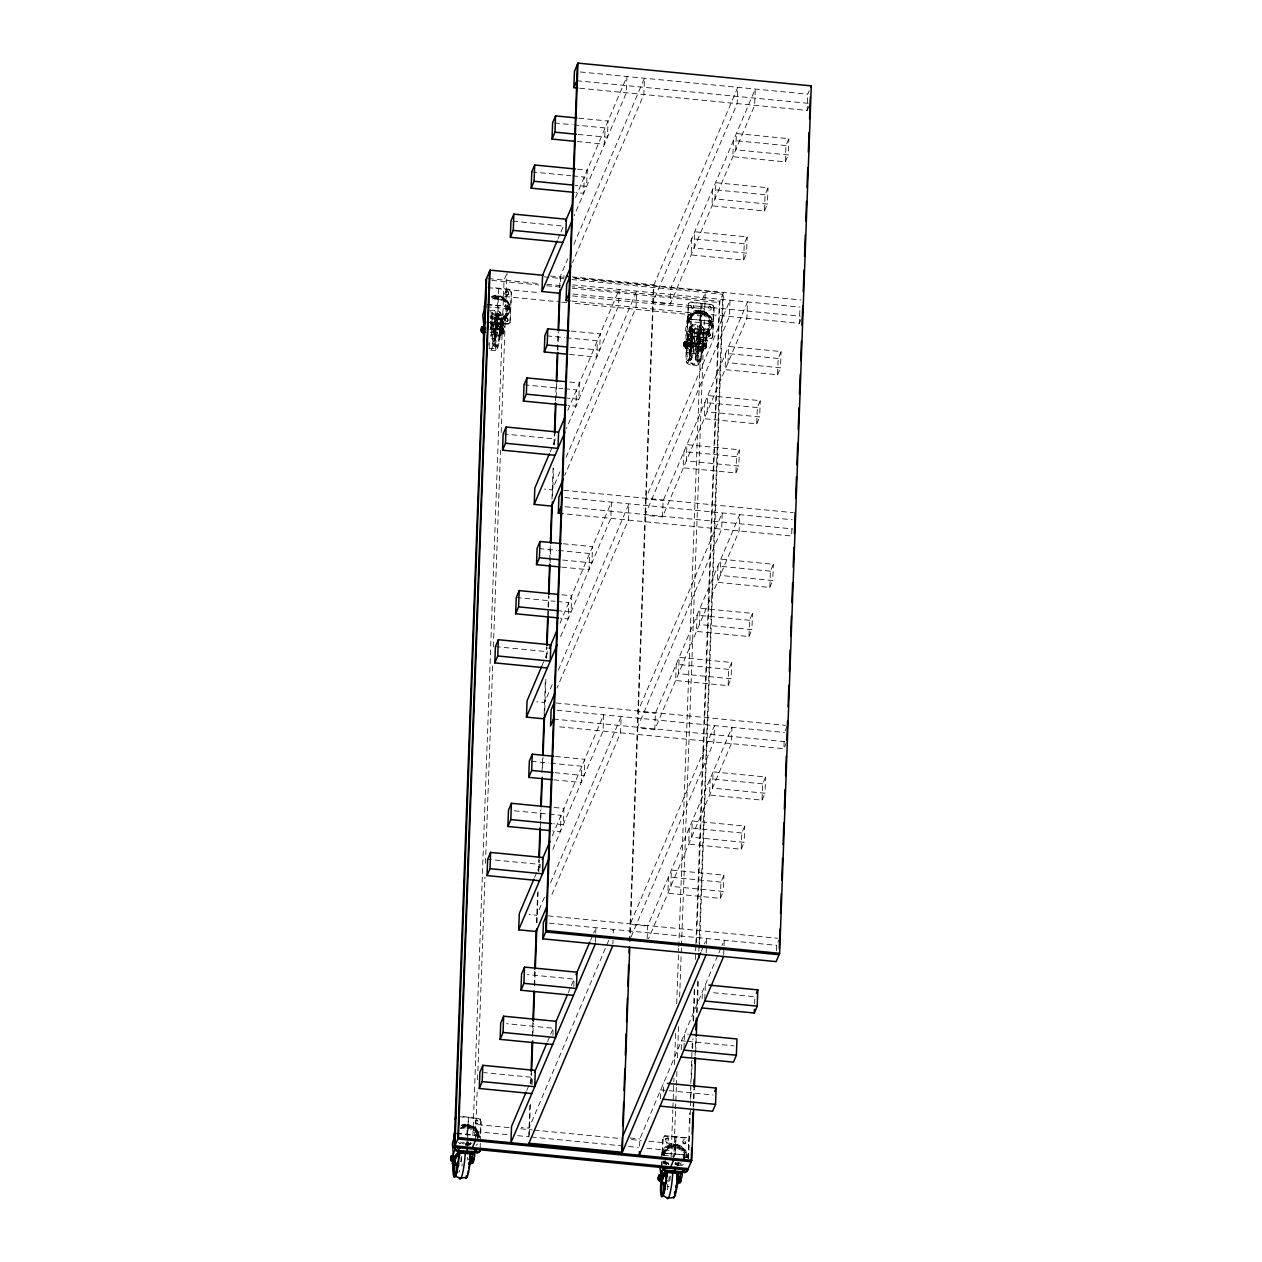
<?xml version="1.0" encoding="UTF-8"?>
<svg xmlns="http://www.w3.org/2000/svg" width="1262" height="1262" viewBox="0 0 1262 1262"><rect width="100%" height="100%" fill="white"/><g stroke="black" fill="none" stroke-linecap="round" stroke-linejoin="round"><path stroke-width="0.75" stroke-dasharray="5 3.75" d="M686.654 346.356C696.766 362.557 692.396 322.125 686.67 345.678M683.894 346.671C681.906 341.087 689.099 339.084 686.007 347.05C680.407 347.965 686.481 338.989 686.291 344.936M500.982 332.379C498.269 328.152 510.605 312.455 502.733 318.45A11.973 10.853 23 0 1 496.771 319.333L496.597 319.318A11.973 10.853 23 0 1 490.76 317.267M501.519 330.06L501.314 332.332M503.317 332.6L503.869 329.887M503.364 329.556L503.017 333.263L503.948 330.297M686.134 345.977L686.181 342.775M686.433 343.09L686.007 347.05L683.83 346.498M703.47 347.113C700.757 342.948 713.125 327.095 705.237 333.184A11.973 10.853 23 0 1 699.274 334.083L699.101 334.067A11.973 10.853 23 0 1 693.248 332.016L690.314 330.108M705.805 347.35L705.931 344.305L706.404 345.157M705.868 344.305C703.912 348.17 707.714 348.691 706.436 345.047M462.05 1166.167L462.129 1163.864M489.041 342.633A20.034 2.776 -84.4 0 0 491.454 349.322L492.038 347.965A20.034 2.776 -84.4 0 0 495.65 324.192L495.777 320.99A20.034 2.776 -84.4 0 0 493.363 311.383L492.795 312.739A20.034 2.776 -84.4 0 0 490.555 322.883M466.451 1145.17L466.577 1141.794M466.83 1135.011L467.524 1124.395L473.439 1126.367L476.736 1129.238L479.639 1137.314A5.001 2.003 2.1 0 0 478.33 1136.179L474.402 1130.137A11.973 10.853 23 0 0 466.908 1126.824M492.401 298.92A10.695 9.702 23 0 1 507.403 305.546A10.695 9.702 23 0 1 498.837 317.756L496.55 318.576L496.518 324.113M497.591 296.933L497.196 299.141A10.695 9.702 23 0 0 491.786 299.93M467.255 1144.334L467.445 1138.371M467.571 1134.822L468.439 1117.059L467.603 1140.012M467.319 1147.663L467.539 1141.936M500.714 331.859L500.762 335.597L504.895 325.091L490.839 323.561M500.714 333.641L501.314 328.404L503.333 328.609L503.128 334.209C498.174 333.483 504.642 334.919 503.38 331.685M501.393 332.348L501.109 334.02L501.314 328.404L501.266 329.492L491.502 328.53M472.856 1135.784L504.059 280.132L506.267 274.942M502.733 333.846L503.333 328.609L503.806 333.152M500.762 335.597C496.266 337.38 510.526 314.632 503.506 316.951A10.695 9.702 23 0 1 491.423 316.762M508.57 294.772C508.286 282.704 502.055 301.366 508.886 293.794M475.348 1140.674L477.21 1089.532M477.572 1079.688L484.971 877.09M485.476 863.318L492.716 664.648M493.363 646.949L500.541 450.25M501.188 432.55L506.993 273.223M507.766 319.538C506.299 314.759 502.244 322.252 506.646 321.936C510.463 320.374 505.715 314.695 504.674 319.239M480.128 1148.215L480.317 1142.993M480.38 1141.258L480.459 1118.921L463.075 1116.539M456.497 1133.686L480.57 1136.037L481.279 1121.618M528.715 1136.541L529.866 1105.07M530.655 1083.443L531.018 1073.599M532.375 1036.228L532.88 1022.457M534.252 985.086L534.82 969.358M536.524 922.49L537.612 892.644M538.401 871.001L538.842 859.201M540.278 819.858L540.641 810.03M541.997 772.644L542.565 756.916M544.143 713.645L545.373 680.202M546.162 658.559L546.588 646.759M547.74 615.288L548.449 595.617M549.743 560.218L550.327 544.474M551.967 499.231L553.119 467.76M553.986 444.161L554.333 434.333M555.564 400.89L556.211 383.191M557.425 349.748L558.072 332.048M559.681 287.815L560.076 276.962L567.742 258.899M529.235 1135.327L530.466 1101.884M531.113 1084.184L531.539 1072.369M532.974 1033.042L533.337 1023.198M534.694 985.827L535.277 970.099M536.997 922.885L538.211 889.442M538.858 871.742L539.284 859.943M540.515 826.5L541.161 808.8M542.66 767.485L543.023 757.657M544.742 710.443L545.957 677M546.683 657.344L547.045 647.501M548.181 616.03L548.907 596.358M550.122 562.915L550.768 545.216M552.567 496.045L553.561 468.502M554.428 444.902L554.854 433.103M556.148 397.688L556.652 383.916M557.867 350.489L558.514 332.774M560.391 281.631L560.596 275.731L564.493 276.11M532.107 1084.563L532.375 1077.338L483.772 1072.59M540.01 868.067L540.136 864.438L487.637 859.327M552.961 1035.455L553.213 1028.214L506.551 1023.671M573.8 986.348L574.068 979.107L527.406 974.564M595.364 942.162L595.632 934.921M595.696 933.123L595.885 927.696L593.597 933.123M612.859 943.866L613.001 940.253M613.253 933.028L613.395 929.416L611.849 933.028M629.517 941.089L653.4 286.08L737.765 87.33L737.182 103.594L652.817 302.344L670.311 304.047L754.676 105.298L755.26 89.034L670.911 287.783L670.311 304.047M629.959 941.831L653.921 284.849L572.27 276.883M639.597 1146.196L639.85 1138.971L718.078 954.687M647.154 938.739L647.627 926.087L731.976 727.338L731.392 743.602L648.558 938.739M654.789 729.641L655.372 713.377L739.737 514.628L739.153 530.892L654.789 729.641L637.294 727.937L721.643 529.188L722.243 512.924L637.878 711.673L655.372 713.377M662.55 516.931L663.134 500.667L747.498 301.933L746.915 318.198L662.55 516.931L645.04 515.227L729.404 316.478L730.004 300.214L645.639 498.963L663.134 500.667M686.102 342.775L686.212 341.434C683.657 355.427 688.658 345.804 691.592 338.579L706.073 339.983C695.756 364.024 710.68 340.961 707.903 331.811M688.279 304.994L687.269 332.837L688.09 335.534L710.837 338.437L712.699 337.206L711.973 338.374L687.869 336.023L687.064 333.326L688.421 304M660.373 1098.902L660.704 1089.863L713.204 1094.99M663.307 1091.993L663.638 1082.954M661.667 1167.003L661.856 1161.781M662.171 1153.089L688.311 1155.124L662.171 1153.089L662.692 1139.16L664.538 1135.721L686.702 1137.693L688.453 1139.271L688.61 1141.684M661.935 1164.779L662.061 1161.292M662.376 1152.6L663.386 1136.825M691.008 306.556C694.242 312.077 694.463 301.05 690.85 305.893M702.256 349.874C689.667 355.979 703.502 323.293 697.46 352.918A15.633 2.161 -84.4 0 0 699.337 360.396L699.779 359.339A15.633 2.161 -84.4 0 0 702.603 340.803L702.697 338.295A15.633 2.161 -84.4 0 0 700.82 330.818L700.378 331.874A15.633 2.161 -84.4 0 0 697.555 350.41L697.066 351.609A6.61 0.915 -84.4 0 1 696.277 348.438L696.308 347.381A6.61 0.915 -84.4 0 1 697.507 339.525L697.697 339.084A6.61 0.915 -84.4 0 1 698.485 342.254L698.454 343.311A6.61 0.915 -84.4 0 1 697.255 351.151L697.066 351.609M698.154 338.942L698.265 335.739A20.034 2.776 -84.4 0 0 695.867 326.132L695.283 327.489A20.034 2.776 -84.4 0 0 691.671 351.262L691.56 354.464A20.034 2.776 -84.4 0 0 693.958 364.071L694.526 362.715A20.034 2.776 -84.4 0 0 698.154 338.942L698.754 340.456M700.079 311.682L699.7 313.891A10.695 9.702 23 0 0 692.743 315.516C686.544 321.069 685.392 331.007 687.522 338.689L686.717 348.722M702.098 350.11L702.981 340.204C707.319 334.02 712.099 323.561 706.468 316.857A10.695 9.702 23 0 0 699.779 313.891L700.173 311.682M671.1 1157.112L672.82 1109.897M672.898 1107.926L673.971 1078.426M674.476 1064.655L675.691 1031.212M676.7 1003.684L678.704 948.598M678.782 946.642L702.382 299.488L705.316 292.579L681.496 945.632M705.837 347.224C706.688 350.189 700.536 347.697 705.616 348.959L706.215 343.721L703.802 343.154L703.25 350.347M673.671 1160.03L675.47 1110.86M675.533 1108.888L675.754 1102.988M675.817 1101.032L676.322 1087.26M676.4 1085.288L676.905 1071.517M677.41 1057.745L678.546 1026.274M679.634 996.775L681.417 947.604M703.896 347.097L703.597 348.769L703.802 343.154L703.423 346.214M675.107 1154.399L675.975 1136.652L675.344 1153.862M705.237 348.596L705.821 343.359L706.357 347.886M675.848 1164.511L675.927 1162.207M706.483 340.235L706.799 331.133L702.981 340.204M706.673 344.573L705.852 347.539M681.212 1049.795L681.543 1040.756L685.44 1041.134M711.2 307.644C706.247 302.801 710.017 314.617 711.421 307.407M683.957 1048.296L684.477 1033.846L688.374 1034.225M710.206 335.424C708.297 327.268 705.663 341.071 710.411 334.935C708.802 327.663 705.758 338.374 710.096 335.913M711.169 309.032C710.033 300.324 706.389 313.481 711.058 309.521M682.9 1141.936C687.964 1147.41 683.547 1134.317 682.884 1143.151C687.758 1147.016 685.534 1135.122 682.742 1141.274M714.197 307.518L712.494 337.695M688.09 1158.232L689.73 1112.989M690.235 1099.218L690.74 1085.446M690.803 1083.474L692.033 1050.047M692.097 1048.075L692.396 1040.203M693.106 1020.532L694.258 989.061M695.33 959.562L695.835 945.79M695.898 943.818L719.293 302.58L723.394 292.91L571.749 278.097M688.184 1158.611L688.815 1141.195M688.595 1158.816L689.462 1135.216M689.888 1123.401L690.456 1107.673M690.535 1105.701L691.182 1088.002M691.544 1078.174L692.191 1060.459M692.617 1048.659L692.98 1038.831M693.627 1021.116L694.763 989.645M696.498 942.446L719.876 301.192L572.112 286.774M693.185 1106.664L693.39 1100.764M693.469 1098.792L693.832 1088.964M695.047 1055.521L695.693 1037.821M696.624 1012.25L697.776 980.779M698.848 951.28L699.069 945.364M699.132 943.408L722.81 294.298L571.844 279.549M693.69 1107.247L694.415 1087.576M695.709 1052.177L696.198 1038.405M697.145 1012.834L698.28 981.363M699.511 947.92L723.394 292.91M702.129 998.873L702.398 991.648M706.184 952.984L706.452 945.743M706.515 943.944L706.72 938.518L704.417 943.944M704.795 999.188L705.316 984.739L709.212 985.117M720.965 882.106L668.466 876.98L667.866 893.244L720.365 898.37L720.965 882.106L723.899 875.197L671.4 870.07L670.8 886.334L723.3 891.461L723.899 875.197M728.726 669.396L676.227 664.269L675.627 680.533L728.127 685.66L728.726 669.396L731.66 662.487L679.161 657.36L678.562 673.624L731.061 678.751L731.66 662.487M736.487 456.686L683.988 451.559L683.389 467.823L735.888 472.95L736.487 456.686L739.406 449.777L686.922 444.65L686.323 460.914L738.822 466.041L739.406 449.777M744.249 243.803L691.75 238.676L691.15 254.94L743.649 260.067L744.249 243.803L747.183 236.893L694.684 231.766L694.084 248.03L746.583 253.157L747.183 236.893M723.694 954.687L723.946 947.462M724.025 945.648L724.214 940.222L721.911 945.648M741.804 832.983L689.304 827.856L688.721 844.136L741.22 849.247L741.804 832.983L744.738 826.089L692.239 820.963L691.655 837.227L744.154 842.353L744.738 826.089M749.565 620.289L697.066 615.162L696.482 631.426L748.981 636.553L749.565 620.289L752.499 613.379L700 608.252L699.416 624.516L751.9 629.643L752.499 613.379M757.326 407.579L704.827 402.452L704.243 418.716L756.727 423.843L757.326 407.579L760.26 400.669L707.761 395.542L707.162 411.806L759.661 416.933L760.26 400.669M765.087 194.695L712.604 189.568L712.005 205.832L764.504 210.959L765.087 194.695L768.022 187.786L715.522 182.659L714.939 198.923L767.438 204.05L768.022 187.786M754.629 1004L754.881 996.759L712.115 992.595M762.658 783.876L710.159 778.749L709.559 795.013L762.059 800.14L762.658 783.876L765.592 776.966L713.093 771.855L712.494 788.119L764.993 793.23L765.592 776.966M770.419 571.165L717.92 566.054L717.321 582.318L769.82 587.429L770.419 571.165L773.338 564.272L720.854 559.145L720.255 575.409L772.754 580.536L773.338 564.272M778.181 358.471L725.682 353.344L725.082 369.608L777.581 374.735L778.181 358.471L781.099 351.562L728.616 346.435L728.016 362.699L780.515 367.826L781.099 351.562M785.942 145.572L733.443 140.461L732.843 156.725L785.343 161.851L785.942 145.572L788.876 138.678L736.377 133.551L735.778 149.815L788.277 154.942L788.876 138.678M776.509 950.775L776.714 945.348L778.906 940.174M784.144 741.504L783.891 748.729L556.447 726.533M791.905 528.794L791.637 536.019L562.253 513.634M571.97 301.113L799.398 323.324L799.934 308.859M579.731 88.23L807.175 110.425L807.759 94.161L809.226 90.706M477.194 1139.428L477.288 1135.579M683.405 1159.242L683.184 1153.768L681.086 1150.534M684.714 1159.005L684.446 1153.263L681.922 1149.714M500.982 331.953L501.424 329.35L489.688 328.215M501.503 329.713L503.932 330.723L503.727 332.569M685.613 344.889L686.212 339.762L690.488 329.808A15.633 2.161 -84.4 0 1 692.365 337.285L692.27 339.793A15.633 2.161 -84.4 0 1 689.446 358.329L688.989 359.386A15.633 2.161 -84.4 0 1 687.127 351.909L687.222 349.4A15.633 2.161 -84.4 0 1 690.03 330.865M685.897 344.983L686.023 343.548M703.486 346.703L703.549 345.741M704.007 344.463L703.802 347.082M705.868 346.435L705.742 347.634M704.149 344.936L706.436 345.472L706.136 347.523M501.535 331.449L501.613 330.076L489.798 329.335M507.576 306.729L507.561 306.903A9.717 8.802 23 0 1 499.153 314.901C495.792 313.844 498.995 321.605 494.799 319.396A12.951 11.737 23 0 1 490.65 317.645M471.909 1143.056A9.717 8.802 23 0 1 468.723 1143.751L467.24 1143.703L467.066 1145.249M710.064 321.479L710.049 321.652A9.717 8.802 23 0 1 701.64 329.65C698.28 328.593 701.498 336.355 697.287 334.13A12.951 11.737 23 0 1 686.922 321.605L686.938 321.132A12.951 11.737 23 0 1 698.154 310.689L702.082 311.083A12.951 11.737 23 0 1 712.462 323.624L712.431 324.097A12.951 11.737 23 0 1 701.23 334.525L699.258 334.446M508.933 313.307C513.997 303.274 501.819 291.869 491.896 296.381M468.407 1159.731L468.486 1158.91M486.264 306.792L510.053 308.938M490.602 318.75L490.602 316.857M505.636 292.847L505.952 291.869M507.923 320.201L507.608 321.163M689.888 332.3C696.845 324.776 690.456 343.39 690.204 331.322M693.895 307.344C687.711 311.824 694.4 298.163 693.784 307.833M692.933 333.736L691.276 334.493L690.046 332.947M705.915 345.993L706.326 344.337M665.453 1139.586C672.409 1132.061 666.02 1150.676 665.768 1138.608M712.841 336.828L713.393 304.82L690.63 301.918L688.563 303.621L690.424 302.407L711.894 304.505L713.929 306.997M491.123 330.991L502.797 332.442L504.185 329.824M504.311 316.431L500.493 325.454L499.594 335.361M684.809 341.639L684.146 346.687A8.566 7.761 23 0 1 683.767 344.684L683.815 343.343A8.566 7.761 23 0 1 684.351 341.434L686.607 341.813M503.538 330.439L503.901 330.108M499.878 334.84C504.768 324.744 492.022 321.274 494.594 333.941C501.124 342.665 498.443 329.761 500.478 326.937M702.382 349.59L702.981 341.686L698.533 340.062M684.114 342.049L683.752 345.078L705.284 347.192L706.546 344.684M475.317 1121.208C473.644 1126.919 481.627 1123.18 477.541 1120.057C472.146 1121.066 480.081 1119.315 478.14 1123.622M475.522 1120.719L475.884 1123.495L478.345 1123.133M500.493 325.454C504.832 319.27 509.611 308.827 503.98 302.107M501.314 326.732C505.825 319.98 511.504 308.354 504.832 301.287A11.973 10.853 23 0 0 497.323 297.974M688.721 317.819L685.282 329.792L686.212 339.762M703.802 341.466C708.329 334.714 713.992 323.104 707.319 316.036A11.973 10.853 23 0 0 699.826 312.724M661.288 1156.718L663.339 1151.496M711.437 328.041C718.457 314.001 694.305 302.501 687.932 317.172M486.675 322.078L508.144 324.176L509.99 322.962L511.504 293.257L509.391 289.755M509.99 322.962L511.362 290.844L509.596 289.266L491.707 287.515M688.216 304.489L688.768 303.132M498.664 288.698L497.607 322.646M506.409 289.487L503.475 296.396L559.855 301.902M495.572 316.983L495.161 317.961A14.371 1.988 -84.4 0 0 492.559 335.014L492.48 337.317A14.371 1.988 -84.4 0 0 494.199 344.21L494.609 343.232A14.371 1.988 -84.4 0 0 497.212 326.164L497.291 323.877A14.371 1.988 -84.4 0 0 495.572 316.983L496.25 315.863A15.633 2.161 -84.4 0 1 498.111 323.356L498.033 325.848A15.633 2.161 -84.4 0 1 495.209 344.384L494.751 345.457A15.633 2.161 -84.4 0 1 492.89 337.964L492.969 335.471A15.633 2.161 -84.4 0 1 495.792 316.92L496.25 315.863M496.692 319.333L499.026 318.939A11.973 10.853 23 0 0 508.87 306.193A11.973 10.853 23 0 0 493.694 297.217M494.562 336.859L494.767 336.402A6.61 0.915 -84.4 0 0 495.95 328.562L495.998 327.505A6.61 0.915 -84.4 0 0 495.193 324.334L495.004 324.776A6.61 0.915 -84.4 0 0 493.821 332.632L493.773 333.689A6.61 0.915 -84.4 0 0 494.562 336.859L495.998 332.647L496.155 325.438M503.98 319.728L507.15 312.25M507.813 320.674C502.954 324.113 506.425 314.128 508.318 312.755M488.915 348.28L496.471 348.833L497.843 347.429A18.788 2.603 -84.4 0 0 501.235 325.139L501.345 322.141A18.788 2.603 -84.4 0 0 499.089 313.134L498.553 314.412A18.788 2.603 -84.4 0 0 495.161 336.702L495.051 339.699A18.788 2.603 -84.4 0 0 497.307 348.706L495.461 350.41L489.467 350.189M557.914 239.117L560.218 233.707M560.991 231.892L563.294 226.482M575.551 197.566L626.946 76.509L626.346 92.773L574.194 215.644M573.879 244.449L644.44 78.228L643.841 94.492L572.522 262.512M550.153 452.001L552.456 446.59M553.213 444.776L555.517 439.365M567.79 410.45L619.169 289.392L618.585 305.672L566.433 428.528M559.981 471.783L552.314 489.845L544.537 489.088M566.117 457.333L636.679 291.112L636.08 307.376L564.761 475.395M541.619 666.525L544.695 659.3M545.468 657.486L547.755 652.06M560.028 623.16L611.423 502.102L610.824 518.366L560.202 637.61M688.926 320.627L689.888 318.339M690.014 326.748L689.478 328.025A18.788 2.603 -84.4 0 0 686.086 350.315L685.976 353.313A18.788 2.603 -84.4 0 0 688.232 362.32L688.768 361.042A18.788 2.603 -84.4 0 0 692.16 338.752L692.27 335.755A18.788 2.603 -84.4 0 0 690.014 326.748C692.586 323.246 701.846 323.987 703.328 328.325M687.522 338.689L691.355 329.666L692.27 330.36M692.759 338.595L692.57 339.052A6.61 0.915 -84.4 0 0 691.371 346.892L691.339 347.949A6.61 0.915 -84.4 0 0 692.128 351.12L692.317 350.678A6.61 0.915 -84.4 0 0 693.516 342.822L693.548 341.765A6.61 0.915 -84.4 0 0 692.759 338.595L691.197 343.69L691.292 350.126M698.06 331.732L697.649 332.711A14.371 1.988 -84.4 0 0 695.062 349.763L694.968 352.066A14.371 1.988 -84.4 0 0 696.687 358.944L697.113 357.982A14.371 1.988 -84.4 0 0 699.7 340.914L699.779 338.626A14.371 1.988 -84.4 0 0 698.06 331.732L698.738 330.612A15.633 2.161 -84.4 0 1 700.615 338.09L700.52 340.598A15.633 2.161 -84.4 0 1 697.697 359.134L697.255 360.191A15.633 2.161 -84.4 0 1 695.378 352.713L695.472 350.205A15.633 2.161 -84.4 0 1 698.296 331.669L698.738 330.612M699.18 334.083L699.416 332.474L697.507 332.127M552.22 684.493L544.553 702.555L536.776 701.798M558.356 670.043L628.918 503.822L628.318 520.086L556.999 688.105M699.006 338.863L700.363 310.326L700.82 311.824L702.287 312.061A9.717 8.802 23 0 1 710.064 321.652L711.263 322.078A5.001 2.003 2.1 0 1 712.431 323.845L686.938 321.368A5.001 2.003 2.1 0 1 689.462 319.949L690.929 319.775A9.717 8.802 23 0 1 699.337 311.777L700.82 311.824M691.071 359.591L691.529 358.534A15.633 2.161 -84.4 0 0 694.352 339.983L694.447 337.49A15.633 2.161 -84.4 0 0 692.57 329.997L692.112 331.07A15.633 2.161 -84.4 0 0 689.304 349.606L689.21 352.098A15.633 2.161 -84.4 0 0 691.071 359.591L692.175 357.493A14.371 1.988 -84.4 0 0 694.763 340.44L694.841 338.137A14.371 1.988 -84.4 0 0 693.122 331.243L692.712 332.221A14.371 1.988 -84.4 0 0 690.125 349.29L690.03 351.577A14.371 1.988 -84.4 0 0 691.75 358.471M706.468 334.477L709.654 327M707.509 335.298L710.822 327.505M686.481 361.878C688.121 366.327 698.911 367.621 700.347 362.178A18.788 2.603 -84.4 0 0 703.739 339.888M743.649 260.067L746.583 253.157M764.504 210.959L767.438 204.05M785.343 161.851L788.277 154.942M807.175 110.425L809.368 105.251M534.631 877.421L536.934 871.995M537.707 870.196L540.767 862.971M552.267 835.87L603.662 714.813L603.062 731.077L552.44 850.32M544.458 897.203L536.792 915.265L529.015 914.508M550.595 882.737L621.156 716.516L620.557 732.78L550.768 897.203M735.888 472.95L738.822 466.041M756.727 423.843L759.661 416.933M777.581 374.735L780.515 367.826M799.398 323.324L801.607 318.134M477.762 1137.914A10.695 9.702 23 0 0 469.464 1125.483L466.214 1125.168A10.695 9.702 23 0 0 461.151 1126.729A11.973 10.853 23 0 1 467.161 1125.783L466.766 1127.991A10.695 9.702 23 0 0 461.371 1128.78M468.675 1141.984L468.139 1143.262A18.788 2.603 -84.4 0 0 467.587 1145.028M468.076 1145.486L468.549 1144.382A16.264 2.256 -84.4 0 1 470.063 1144.76M459.037 1172.082L459.242 1171.593A14.371 1.988 -84.4 0 0 459.668 1170.237M526.869 1090.305L529.172 1084.894M529.93 1083.08L533.006 1075.855M547.582 1041.529L549.869 1036.102M550.642 1034.304L553.702 1027.079M568.279 992.737L570.582 987.326M571.355 985.512L574.415 978.287M590.521 940.348L592.824 934.921M608.789 940.253L529.03 1128.149L521.253 1127.392M728.127 685.66L731.061 678.751M748.981 636.553L751.9 629.643M769.82 587.429L772.754 580.536M631.063 937.035L713.882 741.898L714.481 725.634L630.117 924.383L647.627 926.087M785.216 730.745L787.409 725.555M720.365 898.37L723.3 891.461M741.22 849.247L744.154 842.353M762.059 800.14L764.993 793.23M784.617 747.009L786.81 741.819M701.341 951.169L703.644 945.743M718.851 952.873L721.154 947.462M664.506 1152.017L663.528 1154.32L667.346 1149.193A10.695 9.702 23 0 1 680.912 1150.518M664.033 1163.927L664.506 1162.838A16.264 2.256 -84.4 0 1 666.241 1164.495M668.623 1164.053A15.633 2.161 -84.4 0 0 667.172 1163.69L665.09 1163.485A15.633 2.161 -84.4 0 1 666.541 1163.848M662.487 1155.187A11.973 10.853 23 0 1 674.697 1145.36L674.255 1146.385M674.744 1146.543L674.223 1147.568M662.55 1150.849C667.85 1138.371 688.91 1144.476 687.049 1157.775M687.885 319.807L691.97 314.538A11.973 10.853 23 0 1 699.653 312.708L700.221 312.866M662.487 1153.484L666.573 1148.215A11.973 10.853 23 0 1 681.748 1149.698M505.747 292.358L507.498 291.601L508.728 293.147M508.775 294.283L507.024 295.04L505.794 293.494M689.998 331.811L692.239 331.275M665.563 1139.097C669.87 1135.579 668.197 1145.596 665.626 1140.249M503.349 332.474L503.412 333.31L503.917 330.423M703.928 344.116L686.181 342.523L703.975 344.226M685.66 348.627L690.519 338.184L707.603 340.219M499.941 326.337L498.995 335.755M499.105 335.708L500.052 326.432M688.216 339.746L687.285 349.022M702.445 341.071L701.483 350.505M701.609 350.457L702.603 341.955L698.17 340.503L697.602 339.304L697.854 332.221L701.23 330.833C703.139 325.344 688.263 323.813 689.667 329.697L692.917 331.732L692.664 338.815L692.002 339.904L687.506 340.472L687.222 348.249L691.639 349.7L691.955 357.982L688.579 359.37C686.67 364.86 701.546 366.39 700.158 360.506L696.908 358.471L697.16 351.372L697.823 350.3L701.798 350.11L702.54 341.182M510.195 322.473L508.349 323.687L490.461 321.952M663.181 1137.314L665.027 1136.084L686.496 1138.182L688.531 1140.69M497.275 348.533L497.654 345.756L494.404 343.721L494.657 336.638L495.319 335.55L499.815 334.982L500.099 327.205L495.682 325.754L495.367 317.472L498.742 316.084L498.821 313.781L490.24 311.872M680.612 1165.378L681.417 1164.858M706.72 331.165L705.994 331.701A10.695 9.702 23 0 1 692.444 330.376M664.916 1163.785L665.847 1164.116M665.957 1163.343L666.872 1164.037M490.208 327.978L492.306 324.539L489.814 323.798M687.68 340.156L686.843 348.517M687.38 349.117L688.437 339.809M702.129 350.031L702.981 341.686M461.324 1125.278C464.731 1123.464 467.65 1124.253 469.369 1126.161A9.717 8.802 23 0 1 476.91 1137.456M500.872 324.618L497.244 325.028L496.376 328.577C502.308 328.183 503.254 334.067 494.625 332.726L492.937 336.717C498.632 337.112 492.417 339.967 490.066 338.216M703.376 339.368L699.747 339.778L698.88 343.327C705.931 341.876 702.051 350.284 697.113 347.476L695.425 351.467C703.391 353.628 685.045 354.701 686.449 350.836L690.077 350.426L690.945 346.876C683.894 348.328 687.774 339.904 692.712 342.728L694.4 338.737C687.364 336.149 701.593 336.796 703.786 338.39M489.672 310.247L499.105 311.178L500.84 313.575M490.634 322.236L501.298 323.64M509.943 309.111A5.001 2.003 2.1 0 0 508.76 307.329L507.561 306.903A9.717 8.802 23 0 0 499.784 297.311L496.834 297.027A9.717 8.802 23 0 0 492.243 298.447M467.902 1125.925L466.419 1125.878A9.717 8.802 23 0 0 460.567 1128.26M683.909 1158.484A9.717 8.802 23 0 0 676.889 1145.738L673.94 1145.454A9.717 8.802 23 0 0 665.642 1155.203M674.776 1163.28L676.258 1163.343A9.717 8.802 23 0 0 679.445 1162.649M667.172 1186.643L669.081 1186.785M580.331 71.966L807.759 94.161M576.781 80.752L808.137 103.326M578.879 118.171L608.047 121.026L607.464 137.29L578.296 134.435M554.57 122.982L572.065 124.701M574.005 124.891L605.113 127.919L604.53 144.184L577.302 141.533M577.475 169.187L587.209 170.133L586.609 186.397L574.951 185.262M531.775 171.916L570.661 175.702M572.601 175.891L584.274 177.043L583.675 193.307L575.898 192.534M512.877 221.213L563.42 226.15M573.532 277.75L800.96 299.962M550.358 276.015L563.972 277.34M543.938 276.82L564.004 278.792M572.554 284.849L799.998 307.06M488.504 278.602L539.505 283.587M546.84 284.297L560.454 285.638M491.864 280.369L538.921 284.975M546.761 285.733L560.486 287.073M572.254 288.225L719.293 302.58M572.932 294.014L800.376 316.226M487.921 287.657L539.458 292.705M572.506 295.939L704.717 308.843L701.798 315.752L571.528 303.038M561.795 302.091L569.572 302.848M497.291 299.141L497.149 297.958A11.973 10.853 23 0 0 493.095 298.226M487.132 304.347L511.205 306.698L486.927 304.836M691.308 329.051L693.39 329.256M699.558 329.855L701.64 330.06M699.132 333.326L701.341 332.505A10.695 9.702 23 0 0 708.865 318.15A10.695 9.702 23 0 0 691.245 316.431A10.695 9.702 23 0 0 697.681 332.143M497.07 315.106L499.153 315.311M496.834 317.709L495.004 317.377M496.96 318.907L494.751 318.513M704.196 343.532L706.215 343.721M571.118 331.054L600.286 333.909L599.687 350.173L568.578 347.129M490.902 324.003L503.98 325.486M686.418 343.516L704.022 345.236M683.941 343.69L685.723 343.879M703.313 345.583L705.332 345.788M684.714 344.431L686.496 344.621M704.086 346.324L706.105 346.529M685.913 346.103L703.391 347.113M501.692 328.783L503.712 328.972M500.825 330.849L502.844 331.038M546.793 335.881L564.303 337.585M566.244 337.774L597.352 340.819L596.752 357.083L569.541 354.417M501.598 331.59L503.617 331.78M491.233 332.111L501.14 332.931M688.184 360.143L690.267 360.348M696.435 360.948L698.517 361.153M493.931 346.198L496.013 346.403M569.714 382.07L579.432 383.017L578.848 399.281L567.174 398.145M524.014 384.8L562.899 388.601M564.84 388.791L576.513 389.926L575.914 406.19L568.137 405.433M503.159 433.907L555.659 439.034M563.814 490.271L793.214 512.656M564.808 497.559L792.236 519.755M565.187 506.725L792.615 528.92M563.357 543.764L592.525 546.62L591.925 562.884L560.817 559.839M539.048 548.576L556.542 550.295M558.482 550.484L589.591 553.513L589.007 569.777L561.779 567.127M561.953 594.781L571.686 595.727L571.087 611.991L559.413 610.855M516.253 597.51L555.138 601.296M557.078 601.485L568.752 602.637L568.152 618.901L560.375 618.128M495.398 646.617L547.897 651.744M556.053 702.966L785.453 725.366M557.047 710.254L784.475 732.465M553.497 719.04L784.854 741.63M555.595 756.474L584.763 759.314L584.164 775.578L555.012 772.738M531.286 761.286L548.781 763.005M550.721 763.194L581.829 766.223L581.246 782.487L554.018 779.837M554.192 807.475L563.925 808.421L563.325 824.701L553.608 823.739M514.328 810.772L547.377 814.006M549.317 814.195L560.991 815.331L560.391 831.595L552.614 830.838M548.292 915.865L777.676 938.25M549.27 923.153L776.714 945.348M687.38 1041.324L734.042 1045.882M459.289 1116.681L478.976 1118.605L481.011 1121.113M630.132 1138.024L639.85 1138.971M508.996 1127.629L475.948 1124.41L473.013 1131.32L509.958 1134.917M520.67 1128.78L532.327 1129.916M534.268 1130.105L619.831 1138.45M631.489 1139.586L641.206 1140.548M648.983 1141.305L674.271 1143.766L671.337 1150.676L646.065 1148.215M517.736 1135.674L529.393 1136.825M531.349 1137.015L620.778 1145.738M628.555 1146.495L638.288 1147.442M456.702 1133.197L480.775 1135.548M663.37 1155.219L674.302 1156.292L675.06 1143.971L675.422 1145.502M683.405 1157.175L687.033 1157.538A5.001 2.003 2.1 0 0 685.865 1155.755L684.667 1155.329M665.91 1162.728L667.992 1162.933M466.64 1143.956L468.723 1144.161M700.173 329.603L698.691 329.366A9.717 8.802 23 0 1 690.913 319.775M497.67 314.853L496.203 314.617A9.717 8.802 23 0 1 490.571 311.115M467.24 1143.703L465.773 1143.467A9.717 8.802 23 0 1 462.665 1142.157M465.504 1144.539L468.754 1144.855A10.695 9.702 23 0 0 470.552 1144.618M697.239 333.263L701.514 333.689A11.973 10.853 23 0 0 709.938 317.598A11.973 10.853 23 0 0 690.204 315.674A11.973 10.853 23 0 0 697.413 333.278M664.869 1164.021L664.096 1161.718A18.788 2.603 -84.4 0 0 663.544 1163.485M692.459 331.449L692.964 332.6M468.139 1142.11L467.902 1144.918A15.633 2.161 -84.4 0 1 469.354 1145.281M693.737 329.587L694.463 331.59M695.362 358.613L696.088 360.616M691.071 349.748L691.639 351.293M495.698 324.16L496.25 325.706M491.233 314.837L491.959 316.841M492.858 343.863L493.6 345.867M668.339 1163.264L668.813 1164.542M470.347 1142.157L470.41 1142.426A18.788 2.603 -84.4 0 1 470.679 1143.908M475.995 1136.683L473.55 1130.957A10.695 9.702 23 0 0 466.861 1127.991L467.208 1126.966A10.695 9.702 23 0 0 460.251 1128.591M498.316 297.075L497.954 295.545L496.755 319.712L498.727 319.775A12.951 11.737 23 0 0 509.943 309.348L510.037 308.701M665.531 1153.279L664.08 1153.626A5.001 2.003 2.1 0 0 661.793 1154.651M495.177 317.393A10.695 9.702 23 0 1 490.303 314.774A15.633 2.161 -84.4 0 1 491.943 322.741L491.849 325.249A15.633 2.161 -84.4 0 1 490.792 335.881M494.925 318.529A11.973 10.853 23 0 1 491.107 316.857M497.354 298.984A10.695 9.702 23 0 1 504.059 301.933M491.013 313.15A10.695 9.702 23 0 0 495.934 315.689L499.184 316.005A10.695 9.702 23 0 0 508.46 307.187A10.695 9.702 23 0 0 499.894 296.633L496.644 296.318A10.695 9.702 23 0 0 491.581 297.879M491.407 296.87A12.951 11.737 23 0 1 495.65 295.955L499.578 296.333A12.951 11.737 23 0 1 509.958 308.875M490.634 316.51A14.371 1.988 -84.4 0 1 492.354 323.387L492.275 325.691A14.371 1.988 -84.4 0 1 490.508 339.683M489.262 343.721A14.371 1.988 -84.4 0 1 488.867 344.289M490.602 323.529A6.61 0.915 -84.4 0 1 491.06 327.016L491.013 328.073A6.61 0.915 -84.4 0 1 490.555 332.584M703.849 336.891A18.788 2.603 -84.4 0 0 701.593 327.883L701.057 329.161A18.788 2.603 -84.4 0 0 697.665 351.451L697.555 354.448A18.788 2.603 -84.4 0 0 699.795 363.456M668.718 1164.321A10.695 9.702 23 0 1 667.235 1163.185M665.989 1161.845A10.695 9.702 23 0 1 664.979 1160.346M663.749 1155.314A10.695 9.702 23 0 1 674.649 1146.543L674.823 1146.559A10.695 9.702 23 0 1 685.014 1157.38M666.399 1164.006A11.973 10.853 23 0 1 663.859 1160.835M680.975 1164.526A10.695 9.702 23 0 1 677.741 1165.914M683.263 1164.29A11.973 10.853 23 0 1 681.748 1165.504M674.87 1145.375A11.973 10.853 23 0 1 686.276 1157.506M681.354 1162.87A10.695 9.702 23 0 1 676.29 1164.432M664.601 1155.471A10.695 9.702 23 0 1 673.75 1144.744L677 1145.076A10.695 9.702 23 0 1 685.298 1157.491M664.396 1163.154A12.951 11.737 23 0 1 663.149 1161.355M661.54 1154.809A12.951 11.737 23 0 1 672.756 1144.382L676.684 1144.76A12.951 11.737 23 0 1 687.064 1157.301M669.223 1176.547A14.371 1.988 -84.4 0 1 668.718 1181.516M668.024 1186.122A14.371 1.988 -84.4 0 1 667.204 1189.814M667.882 1184.308A15.633 2.161 -84.4 0 1 667.488 1186.722M666.636 1162.365A18.788 2.603 -84.4 0 1 666.809 1164.321M677.946 1162.018A18.788 2.603 -84.4 0 1 678.388 1165.457M675.107 1164.621A18.788 2.603 -84.4 0 1 675.659 1162.838M675.438 1164.495A15.633 2.161 -84.4 0 1 677.11 1166.088M676.085 1163.958A16.264 2.256 -84.4 0 1 677.82 1165.631M669.822 1181.027A14.371 1.988 -84.4 0 1 670.327 1176.058M459.715 1143.609A10.695 9.702 23 0 1 458.453 1142.268M460.772 1127.707A11.973 10.853 23 0 1 466.735 1126.808L467.287 1126.966A10.695 9.702 23 0 1 477.478 1137.803M467.334 1125.799A11.973 10.853 23 0 1 478.74 1137.93M463.738 1143.956A10.695 9.702 23 0 1 460.598 1142M477.462 1143.908A12.951 11.737 23 0 1 476.089 1145.454M460.977 1125.72A12.951 11.737 23 0 1 465.221 1124.805L469.164 1125.183A12.951 11.737 23 0 1 479.528 1137.725M461.687 1156.97A14.371 1.988 -84.4 0 1 460.867 1164.321M460.078 1143.498A15.633 2.161 -84.4 0 1 460.819 1143.688M461.261 1156.733A15.633 2.161 -84.4 0 1 460.725 1162.128M467.271 1145.076A15.633 2.161 -84.4 0 0 465.82 1144.713L465.599 1145.233A14.371 1.988 -84.4 0 1 466.214 1145.454M467.429 1157.333A15.633 2.161 -84.4 0 1 467.192 1160.046M686.954 345.078C687.601 348.407 687.648 338.39 686.954 345.078M702.413 346.593C703.076 349.858 703.092 340.093 702.413 346.593M495.051 335.66L494.972 338.169A15.633 2.161 -84.4 0 0 496.834 345.662L497.291 344.589A15.633 2.161 -84.4 0 0 500.115 326.053L500.194 323.561A15.633 2.161 -84.4 0 0 498.332 316.068L497.875 317.125A15.633 2.161 -84.4 0 0 495.051 335.66M495.572 335.913L495.477 338.516A16.264 2.256 -84.4 0 0 497.433 346.309L497.891 345.204A16.264 2.256 -84.4 0 0 500.825 325.911L500.919 323.324A16.264 2.256 -84.4 0 0 498.979 315.532L498.506 316.636A16.264 2.256 -84.4 0 0 495.572 335.913M686.496 349.542L686.402 352.13A16.264 2.256 -84.4 0 0 688.342 359.922L688.815 358.818A16.264 2.256 -84.4 0 0 691.75 339.541L691.844 336.938A16.264 2.256 -84.4 0 0 689.904 329.145L689.431 330.25A16.264 2.256 -84.4 0 0 686.496 349.542M698.075 350.662L697.981 353.265A16.264 2.256 -84.4 0 0 699.921 361.058L700.394 359.954A16.264 2.256 -84.4 0 0 703.328 340.661L703.423 338.074A16.264 2.256 -84.4 0 0 701.467 330.281L701.009 331.385A16.264 2.256 -84.4 0 0 698.075 350.662M701.151 303.448L699.905 337.885L701.151 303.448M687.774 318.907L713.693 321.447L687.774 318.907M700.757 311.13L699.132 311.067A10.695 9.702 23 0 0 689.857 319.885A10.695 9.702 23 0 0 698.422 330.439L701.672 330.754A10.695 9.702 23 0 0 710.948 321.936A10.695 9.702 23 0 0 702.382 311.383L700.757 311.13"/><path stroke-width="1.5" d="M470.19 1163.28C469.338 1168.155 477.809 1153.263 473.644 1153.705L458.532 1152.222C450.424 1158.169 452.238 1173.218 453.295 1155.535L451.417 1155.535A8.566 7.761 23 0 0 450.897 1157.443L450.849 1158.784A8.566 7.761 23 0 0 451.228 1160.788L453.09 1161.15L453.295 1155.535L453.168 1156.875M660.136 1181.137C661.256 1186.17 661.872 1170.331 666.052 1171.814L681.18 1173.281C685.329 1172.84 676.874 1187.731 677.726 1182.857M455.345 1149.035L453.295 1153.862L453.295 1159.825M453.689 1155.913C447.237 1153.989 453.878 1166.498 453.515 1157.191M473.297 1161.308L472.587 1162.113L472.95 1160.535M470.347 1161.087L470.679 1162.87L472.698 1163.059L473.187 1158.973M658.448 1180.191C663.938 1182.967 659.979 1170.3 658.559 1176.973C658.338 1178.613 657.676 1181.595 660.625 1180.727L661.036 1176.768M680.628 1178.345L680.518 1181.737L681.385 1178.882L680.912 1181.579L680.533 1177.982M681.038 1179.15L680.975 1178.329M483.803 330.628L483.52 332.3C480.554 333.515 481.642 328.104 484.009 329.871L483.52 332.3L483.236 329.13M483.677 327.773L483.725 326.684L481.847 326.684A8.566 7.761 23 0 0 481.327 328.593L481.279 329.934A8.566 7.761 23 0 0 481.658 331.938L481.768 326.905L483.725 326.684M453.579 1163.643L453.484 1166.23A16.264 2.256 -84.4 0 0 455.424 1174.023L455.897 1172.919A16.264 2.256 -84.4 0 0 458.832 1153.642L458.926 1151.039M485.791 290.244L485.129 320.012M454.288 1163.501L454.21 1166.009A15.633 2.161 -84.4 0 0 456.071 1173.502L456.528 1172.43A15.633 2.161 -84.4 0 0 457.443 1169.101M486.564 278.413L454.919 1145.864L688.232 1168.644M455.156 1156.481L453.799 1162.823L458.169 1152.758L473.471 1154.178L469.022 1164.085M458.374 1156.686C454.068 1153.263 455.692 1166.877 454.146 1161.419M456.371 1163.706L456.292 1166.214A15.633 2.161 -84.4 0 0 456.702 1173.329M456.954 1146.401L458.138 1149.083M489.498 271.519L457.854 1138.971L691.166 1161.75L691.671 1147.978M457.191 1163.39L457.112 1165.678A14.371 1.988 -84.4 0 0 457.507 1172.224M693.627 1109.219L691.75 1160.362L687.648 1170.032L454.336 1147.253L458.437 1137.583L490.082 270.131L543.023 275.305M459.352 1153.894L459.289 1151.354L459.4 1152.648M467.319 1147.663L466.987 1151.985M470.679 1162.87L470.489 1161.561M472.509 1161.75L472.698 1163.059L472.367 1161.292M472.935 1161.639L473.629 1158.784C472.02 1159.888 474.275 1157.948 473.818 1160.093C473.029 1165.914 473.408 1153.531 472.619 1159.557M479.292 1088.475L479.875 1072.211L482.81 1065.302L535.309 1070.428L534.709 1086.692L482.21 1081.566L479.292 1088.475L531.775 1093.602M487.053 875.591L487.637 859.327L490.571 852.418L543.07 857.545L542.486 873.809L489.987 868.682L487.053 875.591L539.552 880.718M494.814 662.881L495.398 646.617L498.332 639.708L550.831 644.835L550.232 661.099L497.749 655.972L494.814 662.881L547.314 668.008M555.059 455.298L502.576 450.171L503.159 433.907L506.094 426.998L558.593 432.125L564.729 417.675M510.337 237.288L510.936 221.024L513.855 214.114L566.354 219.241L565.77 235.505L513.271 230.378L510.337 237.288L562.836 242.414M482.21 1081.566L482.81 1065.302M489.987 868.682L490.571 852.418M497.749 655.972L498.332 639.708M502.576 450.171L505.494 443.262L506.094 426.998M513.271 230.378L513.855 214.114M500.131 1039.367L500.73 1023.103L503.648 1016.194L556.148 1021.321L555.564 1037.585L503.065 1032.458L500.131 1039.367L552.63 1044.494M548.733 830.459L507.892 826.468L508.491 810.204L511.425 803.31L550.311 807.096M558.435 617.938L515.653 613.774L516.253 597.51L519.187 590.6L558.072 594.386M566.196 405.244L523.414 401.064L524.014 384.8L526.948 377.89L565.833 381.692M573.958 192.345L531.176 188.18L531.775 171.916L534.709 165.006L575.535 168.998M503.065 1032.458L503.648 1016.194M507.892 826.468L510.826 819.574L511.425 803.31M515.653 613.774L518.587 606.864L519.187 590.6M523.414 401.064L526.349 394.154L526.948 377.89M531.176 188.18L534.11 181.271L534.709 165.006M546.935 906.242L536.208 931.53L518.698 929.826L519.297 913.562L533.873 879.235M554.696 693.532L543.954 718.819L526.459 717.116L527.059 700.852L541.619 666.525M563.231 479.008L551.715 506.109L534.22 504.406L534.82 488.142L549.38 453.815M570.992 266.124L559.492 293.226L541.982 291.522L542.581 275.258L557.157 240.932M520.985 990.244L521.569 973.98L524.503 967.086L577.002 972.213L576.403 988.477L523.904 983.35L520.985 990.244L573.469 995.371M552.078 779.648L528.746 777.36L529.33 761.096L532.264 754.187L553.655 756.285M559.839 566.938L536.508 564.65L537.091 548.386L540.026 541.493L561.416 543.575M567.6 354.228L544.269 351.956L544.853 335.692L547.787 328.783L569.178 330.865M575.362 141.344L552.03 139.072L552.614 122.793L555.548 115.899L576.939 117.981M523.904 983.35L524.503 967.086M528.746 777.36L531.681 770.451L532.264 754.187M536.508 564.65L539.442 557.757L540.026 541.493M544.269 351.956L547.187 345.047L547.787 328.783M552.03 139.072L554.964 132.163L555.548 115.899M531.097 1071.643L532.17 1042.128M532.958 1020.501L534.031 990.986M534.82 969.358L536.255 930.015M538.906 857.229L539.994 827.73M540.783 806.087L541.777 778.559M542.644 754.944L544.001 717.573M546.667 644.803L547.661 617.26M548.528 593.661L549.601 564.146M550.39 542.518L551.762 505.131M554.412 432.361L555.485 402.846M556.274 381.219L557.283 353.675M558.135 330.076L559.508 292.705M531.617 1070.413L532.69 1040.898M533.4 1021.226L534.489 991.727M535.34 968.128L536.776 928.785M539.363 857.971L540.436 828.471M541.224 806.828L542.297 777.329M543.086 755.686L544.6 714.387M547.109 645.529L548.181 616.03M548.97 594.386L550.058 564.887M550.847 543.244L552.346 501.945M554.854 433.103L555.943 403.588M556.731 381.96L557.804 352.445M558.593 330.818L560.091 289.503M558.593 432.125L557.993 448.389L505.494 443.262M577.775 88.04L573.847 87.646L574.447 71.382L577.964 63.1L811.277 85.879L779.632 953.331L776.114 961.612L542.802 938.833L543.401 922.569L546.32 915.676M562.253 513.634L558.325 513.24L558.924 496.976L561.858 490.082M570.014 300.924L566.086 300.545L566.685 284.281L569.604 277.372M577.381 64.488L545.736 931.94L779.048 954.719M542.802 938.833L546.32 930.551L577.964 63.1M621.835 1151.717L622.355 1137.267M622.765 1125.988L623.633 1102.389M624.059 1090.589L624.848 1068.946M625.353 1055.174L626.141 1033.546M626.567 1021.731L627.435 998.132M627.861 986.332L628.65 964.689M629.075 952.889L629.296 946.989M629.738 947.73L622.276 1152.301L528.952 1143.183M639.392 1151.622L639.266 1155.235L723.615 956.486M660.231 1180.364L660.294 1178.96C654.994 1179.654 661.651 1173.96 661.051 1178.156M660.831 1175.127L660.625 1176.799M660.704 1183.993L660.594 1187.006A18.788 2.603 -84.4 0 0 662.834 1195.997L663.386 1194.735A18.788 2.603 -84.4 0 0 666.762 1172.445M661.099 1183.22L661.004 1185.823A16.264 2.256 -84.4 0 0 662.96 1193.615L663.433 1192.511A16.264 2.256 -84.4 0 0 666.368 1173.218L666.415 1171.925L666.872 1173.471A15.633 2.161 -84.4 0 1 666.162 1181.516M661.824 1183.093L661.73 1185.586A15.633 2.161 -84.4 0 0 663.181 1193.678M663.907 1183.299L663.812 1185.791A15.633 2.161 -84.4 0 0 664.238 1192.906M664.727 1182.967L664.648 1185.27A14.371 1.988 -84.4 0 0 664.695 1189.183M672.82 1171.026L672.756 1172.619A20.034 2.776 -84.4 0 1 669.144 1196.392L668.56 1197.748A20.034 2.776 -84.4 0 1 667.077 1198.301M674.855 1167.255L674.507 1171.562M674.76 1194.183C676.164 1200.067 661.288 1198.553 663.197 1193.063L663.828 1192.543M677.205 1175.632L677.126 1180.459M678.246 1181.358L678.215 1182.447L680.234 1182.636L680.439 1177.036M680.754 1181.2L680.234 1182.636L680.502 1180.538M681.149 1178.377L680.47 1181.216M692.175 1134.207L692.964 1112.563M693.895 1086.992L694.179 1079.136M694.763 1063.393L694.968 1057.493M695.977 1029.95L696.403 1018.15M694.415 1087.576L695.488 1058.077M696.277 1036.433L696.924 1018.734M699.148 957.763L699.29 953.82M660.105 1106.127L712.604 1111.254L715.538 1104.345L716.122 1088.081L667.519 1083.332M680.959 1057.02L733.443 1062.147L736.377 1055.237L736.976 1038.973L690.314 1034.414M701.798 1007.912L754.297 1013.023L754.424 1009.411M754.297 1013.023L757.232 1006.129L757.815 989.865L709.212 985.117M779.269 948.803L779.979 929.147M780.563 913.404L781.273 893.733M781.777 879.961L782.566 858.334M783.071 844.562L783.86 822.919M784.365 809.147L785.074 789.476M785.579 775.72L786.305 756.048M786.873 740.305L787.583 720.634M788.087 706.862L788.876 685.234M789.381 671.463L790.17 649.82M790.675 636.064L791.384 616.392M791.889 602.621L792.615 582.949M793.183 567.206L793.908 547.534M794.413 533.779L795.202 512.135M795.691 498.364L796.48 476.736M796.921 464.921L797.71 443.293M798.215 429.522L799.004 407.878M799.493 394.107L800.218 374.451M800.723 360.68L801.433 341.008M802.017 325.265L802.727 305.562M803.231 291.822L804.02 270.194M804.525 256.423L805.314 234.779M805.819 221.024L806.528 201.352M807.033 187.581L807.759 167.909M808.327 152.166L809.037 132.494M809.541 118.738L810.33 97.095M483.188 328.798L483.172 333.878L485.57 327.962M483.788 330.202C485.271 327.505 480.396 327.773 481.248 330.344M470.095 1159.699L470.111 1158.469M472.919 1160.567L473.234 1159.226M663.181 1177.446L663.244 1174.591M470.111 1160.093L470.063 1155.787M452.995 1158.611L453.105 1157.648M677.047 1179.812L677.552 1177.698L677.442 1180.68M484.75 304.347A12.951 11.737 23 0 0 484.434 306.382L484.419 306.855A12.951 11.737 23 0 0 485.129 310.973M455.014 1131.273A12.951 11.737 23 0 0 454.02 1135.232L453.989 1135.705A12.951 11.737 23 0 0 454.699 1139.823M662.55 1178.203L661.367 1181.989M663.102 1178.266L661.73 1182.1M677.568 1180.396L677.489 1175.285L677.016 1176.184M460.188 1147.6L459.194 1149.019M472.998 1160.093L473.187 1158.832M473.045 1160.488L472.903 1161.387M477.493 1149.051L476.168 1150.329L474.433 1148.988M483.33 327.41L485.081 321.794M660.436 1175.853L662.881 1168.612M661.493 1175.947L661.903 1173.471M485.586 290.733L485.933 289.266M455.156 1119.583L455.503 1118.116M479.923 1150.944L480.065 1149.95M480.27 1149.477L479.576 1151.812M687.443 1170.521L687.79 1169.054M469.48 1161.655L468.817 1164.369M666.935 1180.475L666.651 1182.052M473.36 1160.93L473.218 1161.766M677.142 1176.137L678.167 1173.203M485.16 331.859L484.135 333.846M469.827 1162.192L469.117 1164.179M661.682 1175.805L661.935 1174.701M677.347 1181.768L677.11 1182.857M482.321 326.89L482.21 329.697M451.891 1155.74L450.913 1160.693M659.427 1175.316L658.764 1180.364A8.566 7.761 23 0 1 658.37 1178.361L658.433 1177.036A8.566 7.761 23 0 1 658.953 1175.111L661.209 1175.49M485.381 305.057L482.794 315.043L483.725 325.012M454.967 1133.907L452.364 1143.893L453.295 1153.862M485.728 289.755L486.28 288.399M455.298 1118.605L455.85 1117.249M687.648 1170.032L685.25 1172.603L663.78 1170.521L661.667 1167.003M490.082 270.131L485.98 279.801L454.146 1147.426L456.245 1150.928L477.714 1153.026L479.781 1151.323M573.847 87.646L576.781 80.752M483.188 330.534L483.535 328.798L483.409 330.991M483.961 336.086L483.93 337.411A16.264 2.256 -84.4 0 0 483.961 341.813M565.581 221.055L572.491 204.791M541.982 291.522L572.664 219.257M566.086 300.545L569.02 293.636M534.22 504.406L564.903 432.14M558.325 513.24L561.259 506.346M549.301 648.447L556.968 630.385M526.459 717.116L557.141 644.85M810.693 87.267L811.277 85.879M554.097 702.776L551.163 709.686L550.563 725.95L553.497 719.04M542.297 859.359L549.98 841.281M518.698 929.826L549.38 857.545M453.5 1157.617L451.701 1157.128L450.818 1159.194M457.68 1153.878L459.447 1153.563L459.81 1155.613M472.414 1147.584L475.348 1140.674M473.487 1159.636L472.493 1160.993M526.096 1092.119L511.536 1126.445L510.936 1142.709L595.301 943.96M534.536 1072.243L546.809 1043.327M556.006 1021.652L567.521 994.551M575.945 974.674L589.748 942.146M528.431 1144.413L612.796 945.68M623.128 1135.453L700.584 952.968M621.756 1153.531L706.121 954.782M670.737 1166.94L673.671 1160.03M663.607 1193.079L664.049 1192.022A15.633 2.161 -84.4 0 0 664.522 1190.539M714.655 1091.535L716.122 1088.081M756.348 993.32L757.815 989.865M676.921 1183.756L680.865 1173.707L665.689 1172.335L661.193 1181.863M680.77 1178.803L680.817 1180.569M674.523 1194.735L674.996 1193.631A16.264 2.256 -84.4 0 0 675.47 1192.101M467.145 1176.91C464.432 1178.203 454.225 1179.15 455.661 1173.471L456.308 1172.966M460.109 1147.836L458.343 1148.594L457.128 1147.063M459.084 1154.004L459.747 1152.932M455.645 1117.738L456.371 1116.57M687.301 1170.899L685.455 1172.13L663.986 1170.032L661.872 1166.514M684.793 1169.322L682.269 1169.275M667.346 1167.823L665.879 1168.17L664.664 1166.893M667.141 1168.312L665.169 1168.438L664.664 1166.64M684.43 1170L682.064 1169.764M479.26 1151.985L456.45 1150.439L454.352 1146.937M457.159 1164.542L453.531 1164.936L453.736 1166.34M664.68 1184.119L661.051 1184.513L660.831 1185.744M663.244 1176.263L667.314 1176.405M554.964 132.163L576.34 134.245M534.11 181.271L572.995 185.072M566.433 276.299L570.314 276.693M481.343 331.748L483.125 331.922M547.187 345.047L566.638 346.94M526.349 394.154L565.234 397.956M539.442 557.757L558.877 559.65M518.587 606.864L557.473 610.666M531.681 770.451L553.056 772.549M510.826 819.574L551.652 823.55M546.32 930.551L779.632 953.331M704.732 1001.003L757.232 1006.129M683.878 1050.11L736.377 1055.237M663.039 1099.218L715.538 1104.345M458.437 1137.583L691.75 1160.362M659.316 1178.124L661.114 1178.298M680.723 1180.207L678.704 1180.017L677.82 1182.068L679.839 1182.273M451.796 1158.548L453.579 1158.721M471.168 1160.441L473.187 1160.63M470.3 1162.491L472.319 1162.696M666.257 1183.377L661.824 1181.942M677.347 1177.635L677.063 1179.528L677.158 1174.859M454.304 1162.349L458.5 1164.195L458.027 1162.87M474.717 1150.376L474.212 1149.477M485.381 321.274L484.561 318.576M660.799 1173.376L659.758 1166.798M484.45 306.619A5.001 2.003 2.1 0 1 485.129 305.861M483.993 347.129A18.788 2.603 -84.4 0 1 483.488 338.563L483.598 335.566A18.788 2.603 -84.4 0 1 483.788 332.395M661.556 1174.338A18.788 2.603 -84.4 0 1 661.982 1171.215M665.405 1186.517A15.633 2.161 -84.4 0 1 664.964 1188.694M678.341 1173.565A18.788 2.603 -84.4 0 1 674.949 1195.855L674.413 1197.133A18.788 2.603 -84.4 0 1 673.419 1198.032M677.047 1177.13A15.633 2.161 -84.4 0 0 677.221 1174.48L677.978 1173.045L677.931 1174.354A16.264 2.256 -84.4 0 1 677.189 1182.715M676.148 1185.113A15.633 2.161 -84.4 0 1 675.738 1187.526M674.855 1191.549A15.633 2.161 -84.4 0 1 674.397 1193.032M676.826 1185.412A16.264 2.256 -84.4 0 1 675.943 1190.176M454.02 1135.469A5.001 2.003 2.1 0 1 454.998 1134.554M465.221 1153.042A20.034 2.776 -84.4 0 1 461.608 1176.815L461.04 1178.172A20.034 2.776 -84.4 0 1 459.179 1177.698M459.242 1152.853A18.788 2.603 -84.4 0 1 455.85 1175.143L455.314 1176.421A18.788 2.603 -84.4 0 1 453.058 1167.413L453.168 1164.416A18.788 2.603 -84.4 0 1 453.373 1161.245M458.642 1161.939A15.633 2.161 -84.4 0 1 457.869 1166.94M465.489 1178.061A18.788 2.603 -84.4 0 0 466.877 1177.556L467.413 1176.279A18.788 2.603 -84.4 0 0 470.805 1153.989L470.868 1152.49L470.41 1154.762A16.264 2.256 -84.4 0 1 470.221 1157.522M469.669 1163.138A16.264 2.256 -84.4 0 1 468.865 1168.344M468.423 1170.6A16.264 2.256 -84.4 0 1 467.476 1174.054M466.561 1175.79A16.264 2.256 -84.4 0 1 466.151 1175.947M458.705 1165.41A6.61 0.915 -84.4 0 1 458.406 1163.012M459.447 1153.768A6.61 0.915 -84.4 0 1 459.652 1153.152L459.841 1152.695A6.61 0.915 -84.4 0 1 460.015 1152.443M458.185 1153.61A14.371 1.988 -84.4 0 1 458.548 1151.386"/></g></svg>
